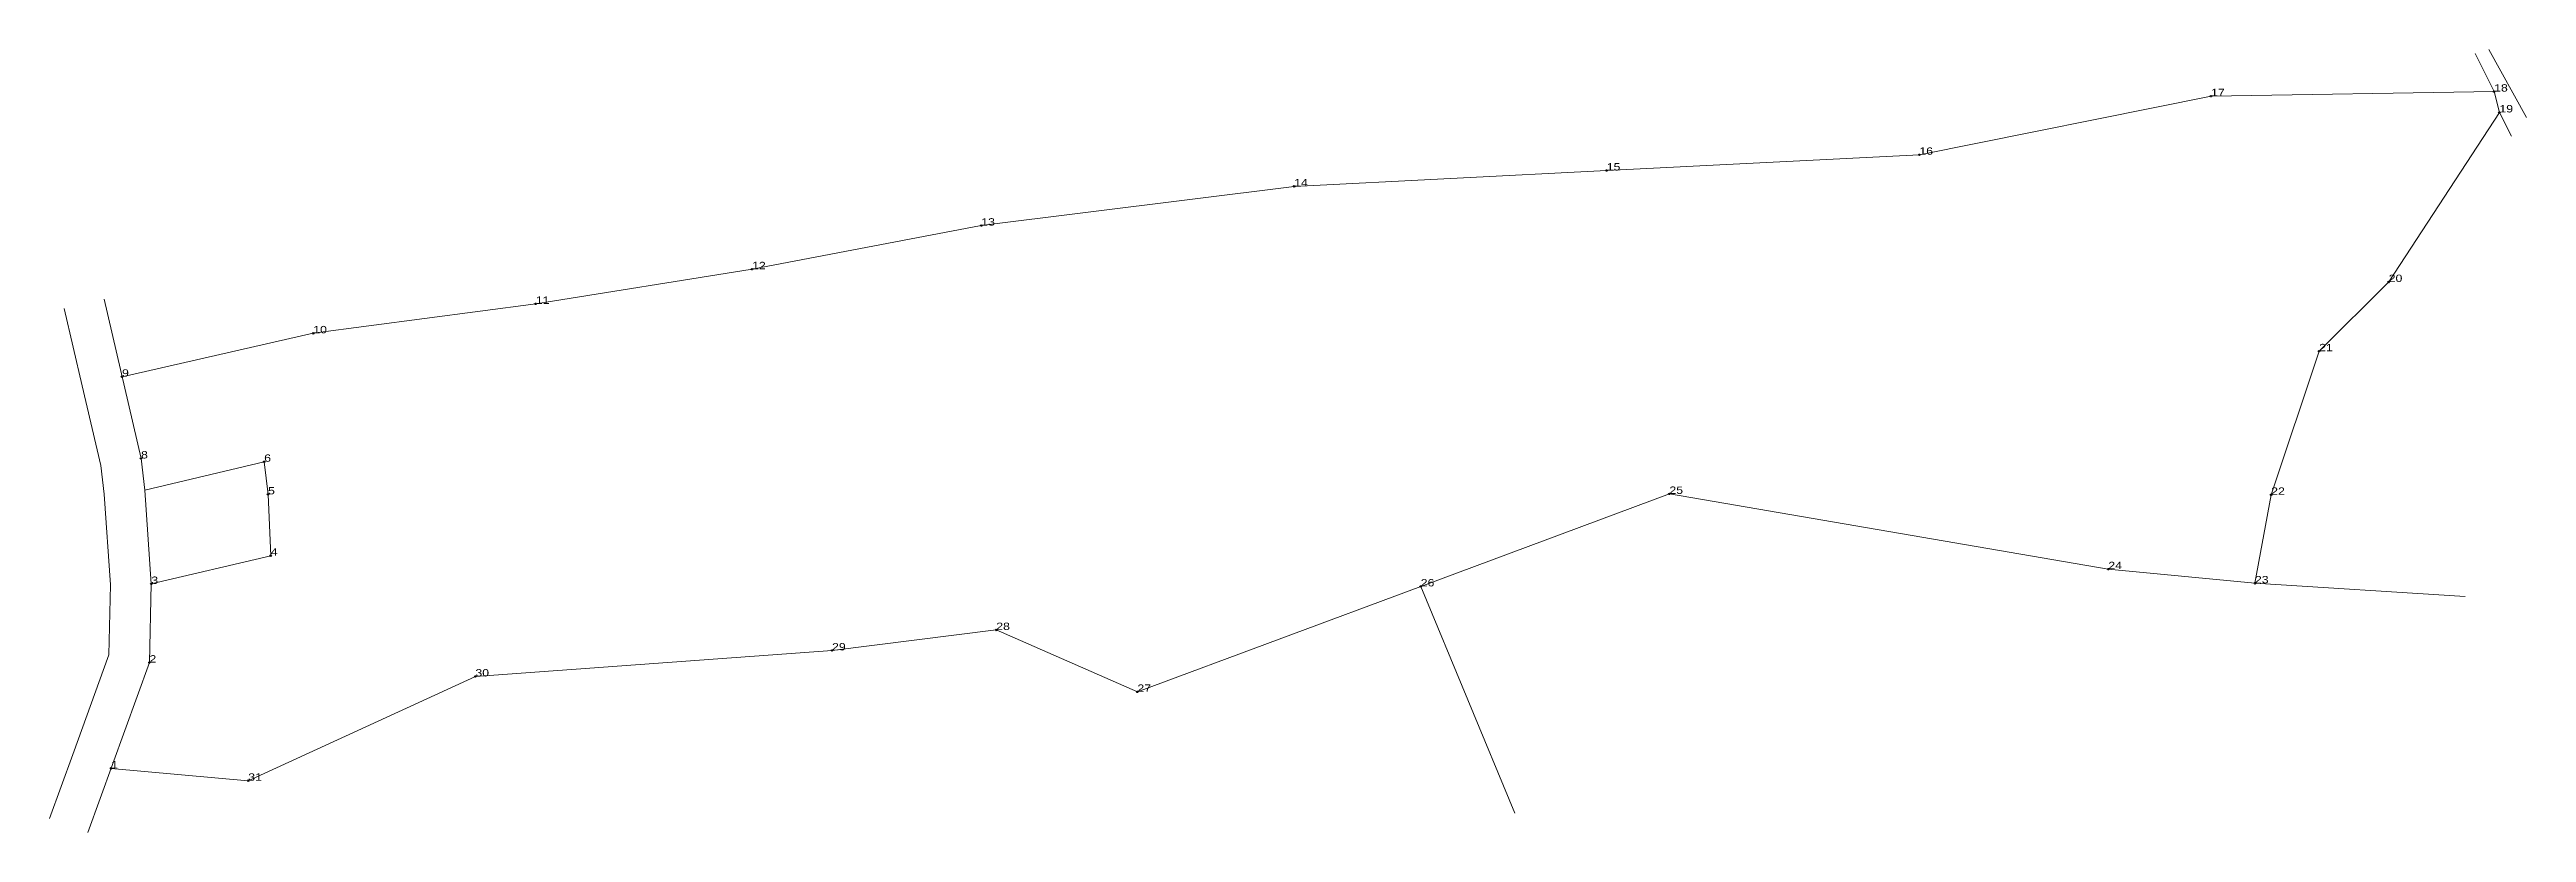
# Model space of a CAD drawing. Header units: metres. Extents: x 544837 to 554861, y 1832502 to 1832693.
# Drawn here: x 544837 to 545443, y 1832502 to 1832693 of the extents above; entities outside this region: 2.
import ezdxf

# ---------------------------------------------------------------- set-up
doc = ezdxf.new("R2010")
doc.units = ezdxf.units.M
doc.header["$LTSCALE"] = 0.72
doc.header["$PDMODE"] = 32
doc.header["$PDSIZE"] = 0.36
doc.layers.add('12', color=7, linetype='Continuous')
doc.layers.add('7', color=7, linetype='Continuous')
doc.layers.add('36', color=7, linetype='Continuous', lineweight=13)

msp = doc.modelspace()

# ---------------------------------------------------------------- linework, layer by layer
at = {"layer": '36'}
for p, q in [((545430.06, 1832692.09), (545434.67, 1832682.77)), ((545433.38, 1832693.06), (545442.58, 1832676.41)), ((545435.95, 1832677.67), (545438.95, 1832671.9)), ((544859.94, 1832585.25), (544861.52, 1832562.33)), ((545376.15, 1832562.47), (545427.59, 1832559.28)), ((545172.07, 1832561.71), (545195.06, 1832506.27))]:
    msp.add_line(p, q, dxfattribs=at)
for points in [[(544854.37, 1832613.02), (544901.15, 1832623.64), (544955.58, 1832630.84), (545008.5, 1832639.32), (545064.56, 1832649.99), (545141.11, 1832659.59), (545217.58, 1832663.46), (545294.06, 1832667.32), (545365.42, 1832681.65), (545434.67, 1832682.77), (545435.95, 1832677.67), (545408.88, 1832636.19), (545391.86, 1832619.25), (545380.13, 1832584.12), (545376.15, 1832562.47), (545340.28, 1832565.93), (545232.91, 1832584.35), (545172.07, 1832561.71), (545102.77, 1832535.92), (545068.23, 1832551.05), (545028.06, 1832546.05), (544940.81, 1832539.68), (544885.24, 1832514.17), (544851.7, 1832517.19)], [(544840.24, 1832629.7), (544844.63, 1832610.76), (544849.15, 1832591.28), (544849.98, 1832584.31), (544851.51, 1832562.1), (544851.11, 1832544.95), (544842.3, 1832520.59), (544836.63, 1832504.91)], [(544846.03, 1832501.51), (544861.07, 1832543.08), (544861.52, 1832562.33), (544890.74, 1832569.23), (544890.08, 1832584.22), (544889.14, 1832592.21), (544859.94, 1832585.25), (544859.01, 1832593.01), (544849.98, 1832631.96)]]:
    msp.add_lwpolyline(points, dxfattribs=at)
at = {"layer": '7'}
for p in [(545365.42, 1832681.65), (545434.67, 1832682.77), (545435.95, 1832677.67), (545294.06, 1832667.32), (545141.11, 1832659.59), (545217.58, 1832663.46), (545064.56, 1832649.99), (545008.5, 1832639.32), (545408.88, 1832636.19), (544955.58, 1832630.84), (544901.15, 1832623.64), (545391.86, 1832619.25), (544854.37, 1832613.02), (544859.01, 1832593.01), (544889.14, 1832592.21), (544890.08, 1832584.22), (545232.91, 1832584.35), (545380.13, 1832584.12), (554859.94, 1832585.25), (544890.74, 1832569.23), (544861.52, 1832562.33), (545340.28, 1832565.93), (545376.15, 1832562.47), (545172.07, 1832561.71), (545068.23, 1832551.05), (545028.06, 1832546.05), (544861.07, 1832543.08), (544940.81, 1832539.68), (545102.77, 1832535.92), (544851.7, 1832517.19), (544885.24, 1832514.17)]:
    msp.add_point(p, dxfattribs=at)

# ---------------------------------------------------------------- texts
at = {"layer": '12', "width": 1.25}
for s, p in [('18', (545434.67, 1832682.77)), ('17', (545365.42, 1832681.65)), ('19', (545435.95, 1832677.67)), ('16', (545294.06, 1832667.32)), ('14', (545141.11, 1832659.59)), ('15', (545217.58, 1832663.46)), ('13', (545064.56, 1832649.99)), ('12', (545008.5, 1832639.32)), ('20', (545408.88, 1832636.19)), ('11', (544955.58, 1832630.84)), ('10', (544901.15, 1832623.64)), ('21', (545391.86, 1832619.25)), ('9', (544854.37, 1832613.02)), ('8', (544859.01, 1832593.01)), ('6', (544889.14, 1832592.21)), ('7', (554859.94, 1832585.25)), ('5', (544890.08, 1832584.22)), ('25', (545232.91, 1832584.35)), ('22', (545380.13, 1832584.12)), ('4', (544890.74, 1832569.23)), ('3', (544861.52, 1832562.33)), ('26', (545172.07, 1832561.71)), ('24', (545340.28, 1832565.93)), ('23', (545376.15, 1832562.47)), ('28', (545068.23, 1832551.05)), ('2', (544861.07, 1832543.08)), ('29', (545028.06, 1832546.05)), ('30', (544940.81, 1832539.68)), ('27', (545102.77, 1832535.92)), ('1', (544851.7, 1832517.19)), ('31', (544885.24, 1832514.17))]:
    msp.add_text(s, height=1.8, dxfattribs=at).set_placement(p)

doc.saveas('drawing.dxf')
